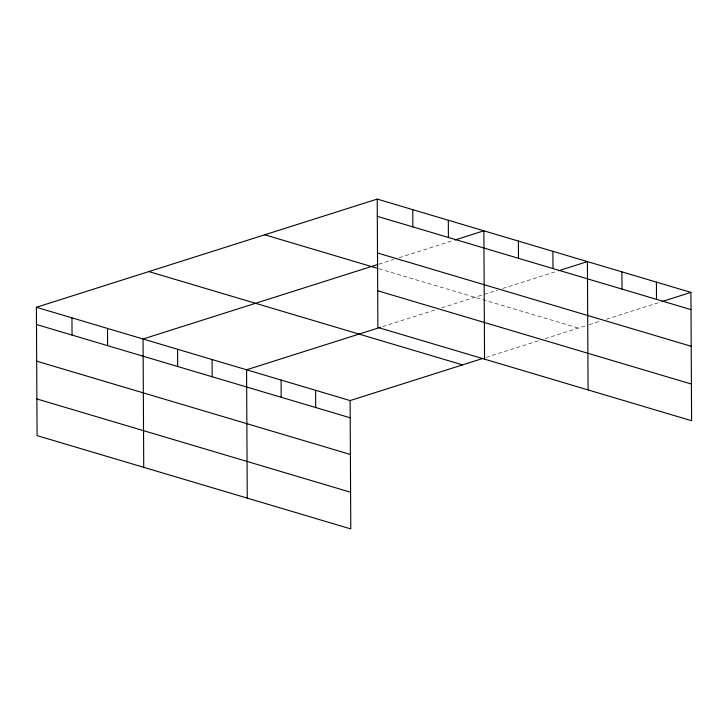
<?xml version="1.0" encoding="UTF-8"?>
<svg xmlns="http://www.w3.org/2000/svg" width="728" height="728" viewBox="0 0 728 728"><rect width="100%" height="100%" fill="white"/><g stroke="black" fill="none" stroke-linecap="round" stroke-linejoin="round"><path stroke-width="0.55" stroke-dasharray="3.64 2.73" d="M378.906 264.137L393.903 259.377M399.262 257.676L453.89 240.331M382.664 326.59L436.309 309.564M441.669 307.862L497.424 290.163M502.784 288.461L557.411 271.116M486.186 357.375L539.83 340.349M545.199 338.647L588.097 325.025M589.17 324.688L599.881 321.285M606.306 319.246L659.868 302.247M378.96 268.759L578.46 328.091"/><path stroke-width="1.09" d="M482.964 358.404L350.113 400.573L350.787 528.91L37.073 435.617L36.4 307.28L377.213 199.09L690.927 292.383L691.6 420.72L377.887 327.427L377.213 199.09M377.832 264.473L143.061 339.002L143.734 467.33M454.954 239.994L483.874 230.812L484.548 359.15M380.517 327.272L246.583 369.788L247.256 498.125M558.485 270.78L587.405 261.598L588.078 389.935M662.007 301.565L690.927 292.383M377.304 216.316L691.018 309.609M377.495 252.989L691.209 346.282M264.746 234.798L377.877 268.441M377.696 290.763L691.409 384.056M148.867 271.58L462.58 364.874M36.4 307.28L350.113 400.573M36.491 324.506L350.204 417.799M36.682 361.17L350.396 454.463M36.882 398.944L350.587 492.237M656.419 282.127L656.51 299.354M621.912 271.863L622.003 289.089M552.898 251.333L552.989 268.559M518.391 241.077L518.482 258.304M448.321 220.238L448.412 237.464M412.767 209.664L412.858 226.89M315.606 390.308L315.697 407.534M281.099 380.043L281.181 397.27M212.076 359.523L212.167 376.749M177.568 349.258L177.659 366.484M107.507 328.428L107.598 345.654M71.954 317.854L72.045 335.08"/></g></svg>
